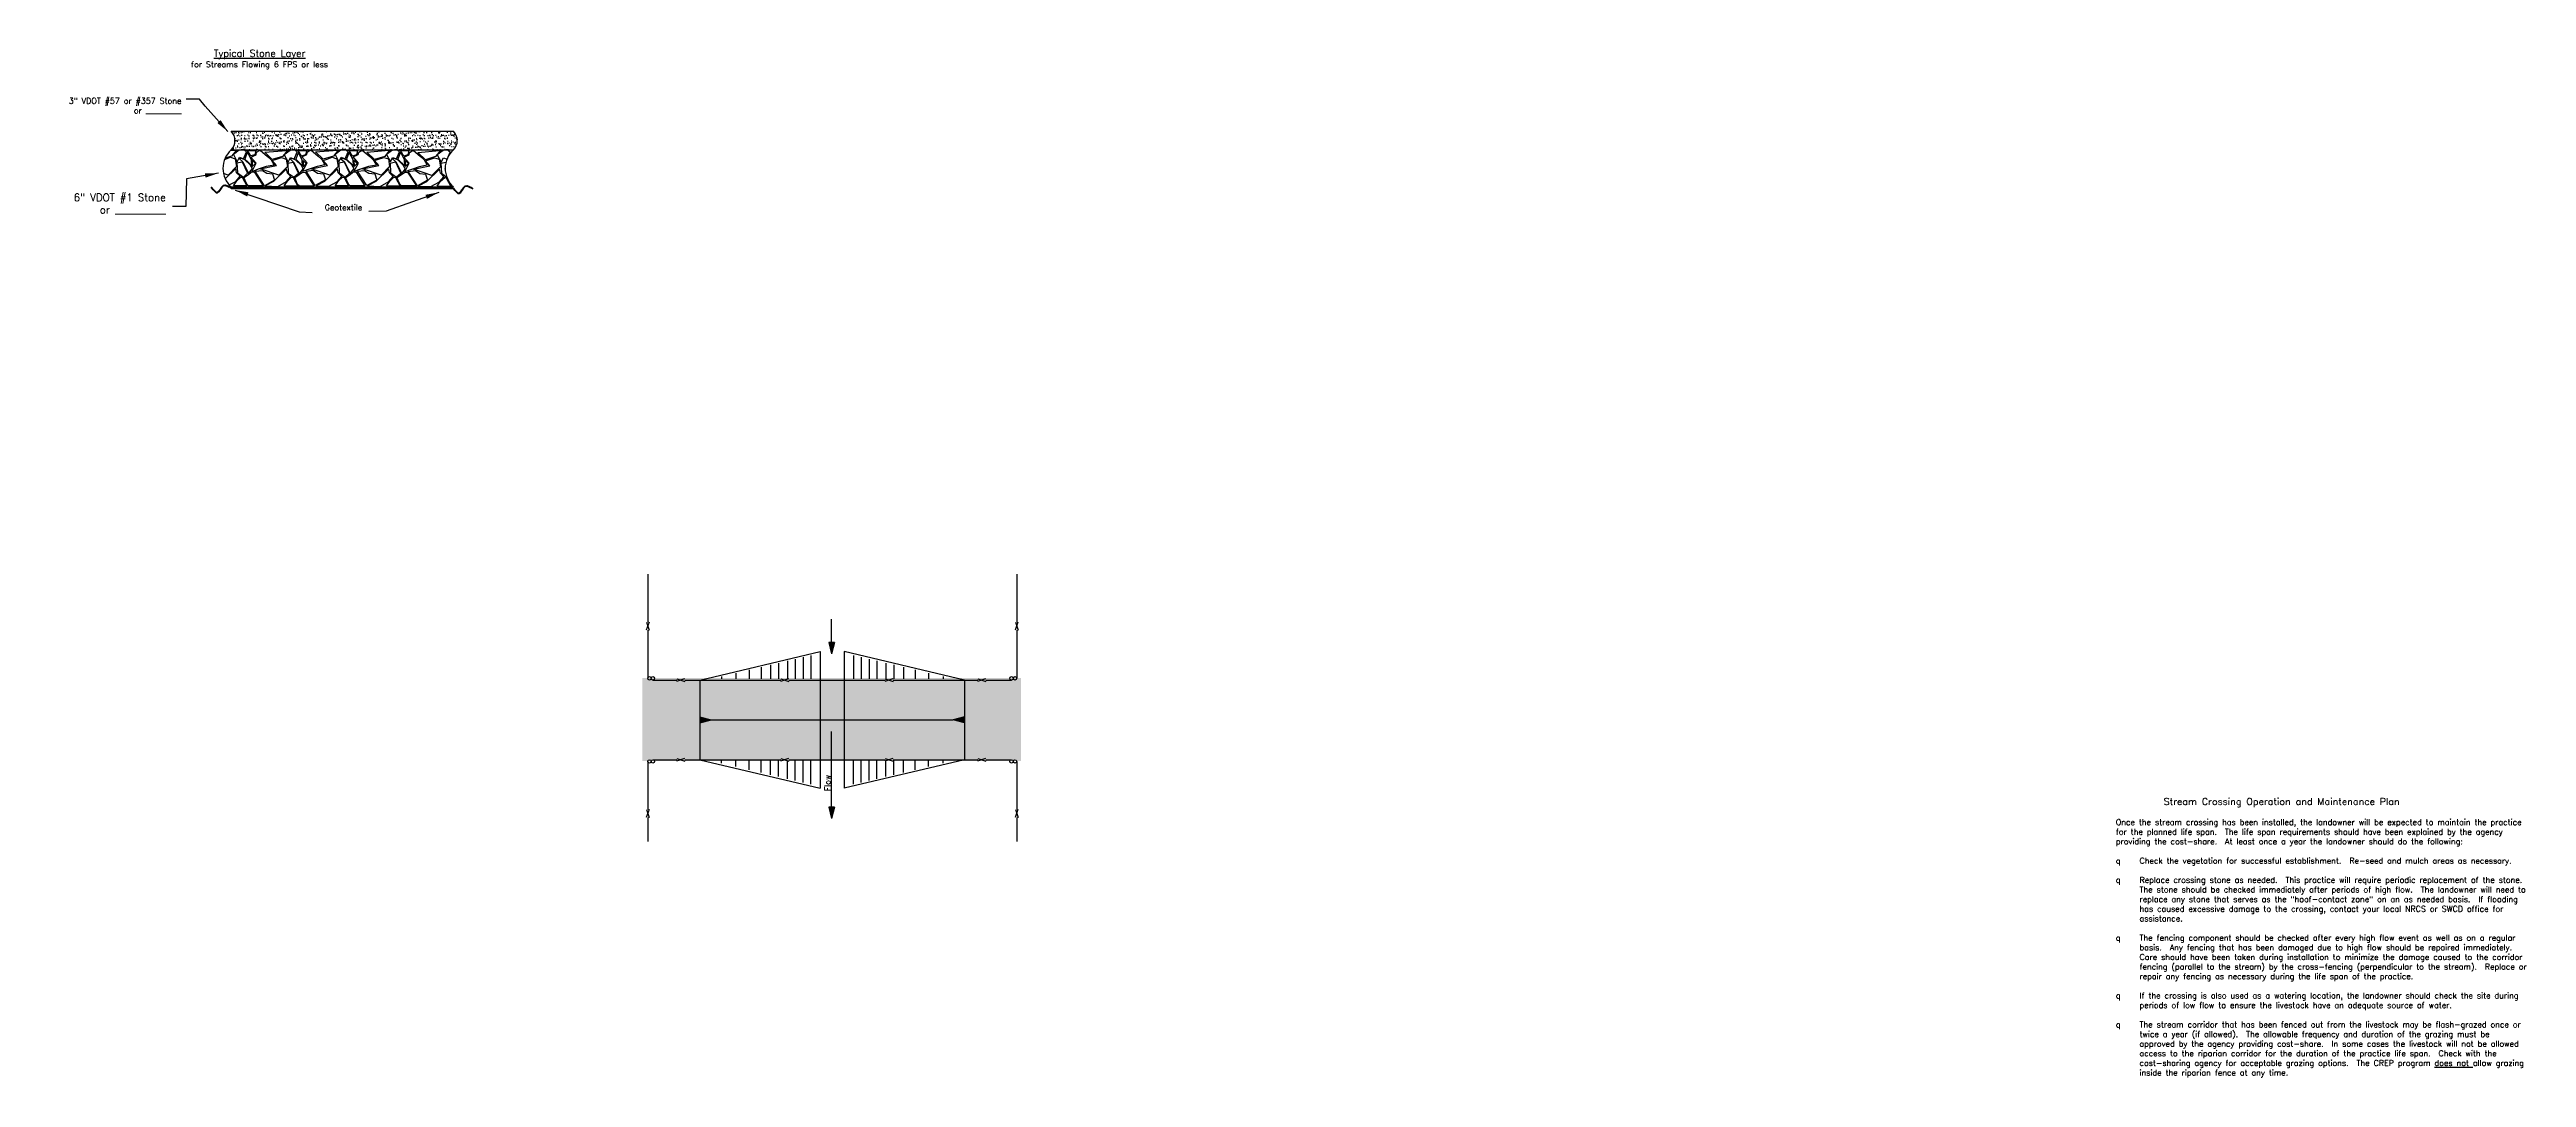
# Model space of a CAD drawing. Header units: feet. Extents: x -34.1 to 34.5, y 2.8 to 19.
# Drawn here: x 1.12 to 34.54, y 5.16 to 19.03 of the extents above; entities that cross this region are included whole.
import ezdxf

# ---------------------------------------------------------------- set-up
doc = ezdxf.new("R2010")
doc.units = ezdxf.units.FT
doc.header["$MEASUREMENT"] = 0
for name, color, linetype in [('Gravel Hatch', 7, 'Continuous'), ('Stone Detail', 7, 'Continuous'), ('TEXT', 7, 'Continuous')]:
    doc.layers.add(name, color=color, linetype=linetype)
doc.styles.add('Notes_Dimensions', font='romans.shx', dxfattribs={"height": 0.09})
doc.styles.get("Standard").update_dxf_attribs({"font": 'romans.shx'})
doc.dimstyles.get("Standard").update_dxf_attribs({"dimtxt": 0.18, "dimasz": 0.18, "dimexe": 0.18, "dimexo": 0.0625, "dimgap": 0.09, "dimtad": 0, "dimtih": 1, "dimtoh": 1, "dimdec": 4, "dimzin": 0, "dimdsep": 46, "dimtxsty": 'Notes_Dimensions', "dimcen": 0.09, "dimclrd": 256, "dimclre": 256, "dimclrt": 256, "dimadec": 0, "dimazin": 0, "dimtfac": 1, "dimtdec": 4, "dimtofl": 0, "dimtmove": 0, "dimatfit": 3, "dimfxl": 0, "dimtolj": 1, "dimtzin": 0, "dimlwd": -1, "dimlwe": -1, "dimarcsym": 0})

msp = doc.modelspace()

# ---------------------------------------------------------------- hatches: boundary and pattern name
for points in [[(11.709, 11.026), (11.632, 11.026), (11.67, 10.871)], [(9.893, 10.021), (9.893, 9.943), (10.048, 9.982)], [(13.464, 9.943), (13.464, 10.021), (13.309, 9.982)], [(11.709, 8.805), (11.632, 8.805), (11.67, 8.65)]]:
    msp.add_hatch(color=256).paths.add_polyline_path(points)
at = {"layer": 'Gravel Hatch'}
h = msp.add_hatch(dxfattribs=at)
h.set_pattern_fill('AR-SAND', color=256, scale=0.05, style=0)
h.paths.add_polyline_path([(14.225, 10.545), (9.116, 10.545), (9.116, 9.427), (14.225, 9.427)])
at = {"layer": 'Stone Detail'}
h = msp.add_hatch(dxfattribs=at)
h.set_pattern_fill('AR-SAND', color=256, scale=0.04, style=0)
h.set_pattern_definition([(37.5, (3.5674, 17.174684), (-0.0025197, 0.077073), [0, -0.0608, 0, -0.068, 0, -0.065]), (7.5, (3.5674, 17.17468), (0.070791, 0.112886), [0, -0.0328, 0, -0.0548, 0, -0.021]), (327.5, (3.5182, 17.174684), (0.1245657, 0.0002264), [0, -0.02, 0, -0.072, 0, -0.094]), (317.5, (3.5182, 17.17468), (0.120245, 0.035107), [0, -0.01, 0, -0.0472, 0, -0.054])])
edge = h.paths.add_edge_path()
edge.add_line((3.567, 17.925), (6.567, 17.925))
edge.add_arc((6.437, 17.8), 0.181, -43.7065, 43.7065, ccw=False)
edge.add_line((6.567, 17.675), (3.567, 17.675))
edge.add_arc((3.437, 17.8), 0.181, 316.2935, 403.7065)

# ---------------------------------------------------------------- linework, layer by layer
for p, q in [((9.188, 11.947), (9.188, 11.299)), ((14.169, 11.947), (14.169, 11.299)), ((9.206, 11.299), (9.169, 11.191)), ((9.171, 11.299), (9.207, 11.191)), ((9.188, 11.191), (9.188, 10.543)), ((11.67, 11.026), (11.67, 11.343)), ((14.186, 11.299), (14.15, 11.191)), ((14.151, 11.299), (14.188, 11.191)), ((14.169, 11.191), (14.169, 10.543)), ((9.893, 10.519), (11.518, 10.906)), ((10.845, 10.723), (10.845, 10.536)), ((10.953, 10.748), (10.953, 10.536)), ((11.075, 10.777), (11.075, 10.536)), ((11.178, 10.802), (11.178, 10.536)), ((11.286, 10.827), (11.286, 10.536)), ((11.39, 10.852), (11.39, 10.536)), ((11.518, 10.906), (11.518, 10.519)), ((11.709, 11.026), (11.632, 11.026)), ((11.632, 11.026), (11.67, 10.871)), ((11.67, 11.026), (11.67, 11.026)), ((11.709, 11.026), (11.67, 10.871)), ((11.839, 10.906), (11.839, 10.519)), ((13.464, 10.519), (11.839, 10.906)), ((11.967, 10.852), (11.967, 10.536)), ((12.071, 10.827), (12.071, 10.536)), ((12.179, 10.802), (12.179, 10.536)), ((12.282, 10.777), (12.282, 10.536)), ((12.404, 10.748), (12.404, 10.536)), ((12.512, 10.723), (12.512, 10.536)), ((9.258, 10.519), (9.582, 10.519)), ((9.583, 10.502), (9.69, 10.538)), ((9.583, 10.537), (9.69, 10.5)), ((9.691, 10.519), (10.339, 10.519)), ((9.893, 10.519), (9.893, 9.444)), ((10.183, 10.565), (10.183, 10.536)), ((10.339, 10.519), (10.987, 10.519)), ((10.38, 10.612), (10.38, 10.536)), ((10.559, 10.655), (10.559, 10.536)), ((10.718, 10.692), (10.718, 10.536)), ((10.987, 10.502), (11.095, 10.538)), ((10.987, 10.537), (11.095, 10.5)), ((11.095, 10.519), (11.744, 10.519)), ((11.518, 10.519), (11.518, 9.444)), ((11.744, 10.519), (12.392, 10.519)), ((11.839, 10.519), (11.839, 9.444)), ((12.392, 10.502), (12.5, 10.538)), ((12.392, 10.537), (12.5, 10.5)), ((12.5, 10.519), (13.148, 10.519)), ((12.639, 10.692), (12.639, 10.536)), ((12.798, 10.655), (12.798, 10.536)), ((12.977, 10.612), (12.977, 10.536)), ((13.148, 10.519), (13.643, 10.519)), ((13.174, 10.565), (13.174, 10.536)), ((13.464, 10.519), (13.464, 9.444)), ((13.643, 10.502), (13.751, 10.538)), ((13.643, 10.537), (13.751, 10.5)), ((13.751, 10.519), (14.099, 10.519)), ((9.893, 10.021), (10.048, 9.982)), ((9.893, 10.021), (9.893, 9.943)), ((9.893, 9.943), (10.048, 9.982)), ((9.893, 9.982), (9.893, 9.982)), ((10.048, 9.982), (13.309, 9.982)), ((11.67, 8.805), (11.67, 9.825)), ((13.464, 10.021), (13.309, 9.982)), ((13.464, 9.943), (13.309, 9.982)), ((13.464, 10.021), (13.464, 9.943)), ((13.464, 9.982), (13.464, 9.982)), ((9.188, 9.421), (9.188, 8.773)), ((9.258, 9.444), (9.582, 9.444)), ((9.583, 9.427), (9.69, 9.463)), ((9.583, 9.462), (9.69, 9.425)), ((9.691, 9.444), (10.339, 9.444)), ((9.893, 9.444), (11.518, 9.058)), ((10.183, 9.399), (10.183, 9.428)), ((10.339, 9.444), (10.987, 9.444)), ((10.38, 9.352), (10.38, 9.428)), ((10.559, 9.309), (10.559, 9.428)), ((10.718, 9.271), (10.718, 9.428)), ((10.845, 9.241), (10.845, 9.428)), ((10.953, 9.216), (10.953, 9.428)), ((10.987, 9.427), (11.095, 9.463)), ((10.987, 9.462), (11.095, 9.425)), ((11.075, 9.187), (11.075, 9.428)), ((11.095, 9.444), (11.744, 9.444)), ((11.178, 9.162), (11.178, 9.428)), ((11.286, 9.136), (11.286, 9.428)), ((11.39, 9.112), (11.39, 9.428)), ((11.518, 9.444), (11.518, 9.058)), ((11.744, 9.444), (12.392, 9.444)), ((11.839, 9.444), (11.839, 9.058)), ((13.464, 9.444), (11.839, 9.058)), ((11.967, 9.112), (11.967, 9.428)), ((12.071, 9.136), (12.071, 9.428)), ((12.179, 9.162), (12.179, 9.428)), ((12.282, 9.187), (12.282, 9.428)), ((12.392, 9.427), (12.5, 9.463)), ((12.392, 9.462), (12.5, 9.425)), ((12.404, 9.216), (12.404, 9.428)), ((12.5, 9.444), (13.148, 9.444)), ((12.512, 9.241), (12.512, 9.428)), ((12.639, 9.271), (12.639, 9.428)), ((12.798, 9.309), (12.798, 9.428)), ((12.977, 9.352), (12.977, 9.428)), ((13.148, 9.444), (13.643, 9.444)), ((13.174, 9.399), (13.174, 9.428)), ((13.643, 9.427), (13.751, 9.463)), ((13.643, 9.462), (13.751, 9.425)), ((13.751, 9.444), (14.099, 9.444)), ((14.169, 9.421), (14.169, 8.773)), ((9.206, 8.773), (9.169, 8.665)), ((9.171, 8.773), (9.207, 8.665)), ((11.632, 8.805), (11.67, 8.65)), ((11.709, 8.805), (11.632, 8.805)), ((11.709, 8.805), (11.67, 8.65)), ((11.67, 8.805), (11.67, 8.805)), ((14.186, 8.773), (14.15, 8.665)), ((14.151, 8.773), (14.188, 8.665)), ((9.188, 8.665), (9.188, 8.341)), ((14.169, 8.665), (14.169, 8.341))]:
    msp.add_line(p, q)
for centre in [(9.212, 10.543), (9.258, 10.543), (14.099, 10.543), (14.145, 10.543), (9.212, 9.421), (9.258, 9.421), (14.099, 9.421), (14.145, 9.421)]:
    msp.add_circle(centre, 0.0233)
for p, q in [((3.567, 17.925), (6.567, 17.925)), ((3.573, 17.589), (3.485, 17.562)), ((3.557, 17.665), (3.628, 17.671)), ((3.567, 17.675), (6.567, 17.675)), ((3.638, 17.671), (3.573, 17.589)), ((3.676, 17.671), (3.597, 17.613)), ((3.597, 17.613), (3.648, 17.513)), ((3.648, 17.513), (3.679, 17.575)), ((3.731, 17.681), (3.676, 17.671)), ((3.679, 17.575), (3.731, 17.554)), ((3.772, 17.65), (3.731, 17.681)), ((3.731, 17.554), (3.772, 17.65)), ((4.019, 17.643), (4.314, 17.667)), ((4.122, 17.544), (4.019, 17.643)), ((4.259, 17.585), (4.122, 17.544)), ((4.325, 17.667), (4.259, 17.585)), ((4.362, 17.667), (4.283, 17.609)), ((4.283, 17.609), (4.335, 17.51)), ((4.335, 17.51), (4.366, 17.571)), ((4.417, 17.678), (4.362, 17.667)), ((4.366, 17.571), (4.417, 17.551)), ((4.459, 17.647), (4.417, 17.678)), ((4.417, 17.551), (4.459, 17.647)), ((4.705, 17.646), (5.001, 17.67)), ((4.808, 17.547), (4.705, 17.646)), ((4.946, 17.588), (4.808, 17.547)), ((5.011, 17.67), (4.946, 17.588)), ((5.049, 17.67), (4.97, 17.612)), ((4.97, 17.612), (5.021, 17.512)), ((5.021, 17.512), (5.052, 17.574)), ((5.104, 17.68), (5.049, 17.67)), ((5.052, 17.574), (5.104, 17.554)), ((5.145, 17.65), (5.104, 17.68)), ((5.104, 17.554), (5.145, 17.65)), ((5.399, 17.645), (5.695, 17.669)), ((5.502, 17.545), (5.399, 17.645)), ((5.64, 17.586), (5.502, 17.545)), ((5.705, 17.669), (5.64, 17.586)), ((5.743, 17.669), (5.664, 17.61)), ((5.664, 17.61), (5.715, 17.511)), ((5.695, 17.669), (5.705, 17.669)), ((5.715, 17.511), (5.746, 17.573)), ((5.798, 17.679), (5.743, 17.669)), ((5.746, 17.573), (5.798, 17.552)), ((5.839, 17.648), (5.798, 17.679)), ((5.798, 17.552), (5.839, 17.648)), ((6.084, 17.641), (6.38, 17.665)), ((6.188, 17.542), (6.084, 17.641)), ((6.325, 17.583), (6.188, 17.542)), ((6.39, 17.665), (6.325, 17.583)), ((6.428, 17.665), (6.349, 17.607)), ((6.349, 17.607), (6.401, 17.507)), ((6.38, 17.665), (6.39, 17.665)), ((6.401, 17.507), (6.432, 17.569)), ((6.483, 17.675), (6.428, 17.665)), ((6.432, 17.569), (6.483, 17.549)), ((6.524, 17.645), (6.483, 17.675)), ((6.483, 17.549), (6.524, 17.645)), ((3.567, 17.175), (6.567, 17.175))]:
    msp.add_line(p, q, dxfattribs=at)
at = {"layer": 'Stone Detail', "lineweight": 50}
msp.add_line((3.567, 17.157), (6.567, 17.157), dxfattribs=at)
at = {"layer": 'Stone Detail'}
for points in [[(3.459, 17.473), (3.459, 17.472), (3.459, 17.472)], [(3.479, 17.547), (3.49, 17.551), (3.559, 17.575), (3.621, 17.554), (3.638, 17.452), (3.525, 17.335), (3.462, 17.356)], [(3.541, 17.201), (3.628, 17.249), (3.686, 17.318), (3.638, 17.366), (3.628, 17.421), (3.487, 17.283)], [(3.645, 17.5), (3.717, 17.513)], [(3.645, 17.5), (3.652, 17.366), (3.731, 17.308)], [(3.717, 17.513), (3.789, 17.359), (3.731, 17.308)], [(4.332, 17.496), (4.404, 17.51)], [(4.332, 17.496), (4.338, 17.362), (4.417, 17.304)], [(4.404, 17.51), (4.476, 17.355), (4.417, 17.304)], [(5.018, 17.499), (5.09, 17.512)], [(5.018, 17.499), (5.025, 17.365), (5.104, 17.307)], [(5.09, 17.512), (5.162, 17.358), (5.104, 17.307)], [(5.712, 17.497), (5.784, 17.511)], [(5.712, 17.497), (5.719, 17.363), (5.798, 17.305)], [(5.784, 17.511), (5.856, 17.357), (5.798, 17.305)], [(6.397, 17.494), (6.469, 17.507)], [(6.397, 17.494), (6.404, 17.36), (6.483, 17.302)]]:
    msp.add_lwpolyline(points, dxfattribs=at)
for points in [[(3.853, 17.422), (3.827, 17.468), (3.753, 17.538), (3.704, 17.559), (3.675, 17.556), (3.723, 17.513), (3.801, 17.357)], [(3.782, 17.637), (3.751, 17.551), (3.844, 17.462), (3.841, 17.541), (3.793, 17.633)], [(3.786, 17.668), (3.899, 17.668), (3.885, 17.609), (3.83, 17.592)], [(3.957, 17.671), (4.057, 17.585), (4.105, 17.541), (4.146, 17.469), (4.039, 17.448), (3.933, 17.414), (3.844, 17.379), (3.905, 17.496), (3.833, 17.578), (3.902, 17.609), (3.909, 17.643)], [(3.85, 17.535), (3.852, 17.45), (3.894, 17.492)], [(4.125, 17.349), (4.153, 17.266), (4.015, 17.191), (3.892, 17.386), (3.988, 17.397), (4.046, 17.359)], [(4.122, 17.53), (4.177, 17.547), (4.246, 17.571), (4.308, 17.551), (4.325, 17.448), (4.211, 17.331), (3.96, 17.417), (4.18, 17.462)], [(4.314, 17.417), (4.139, 17.246), (4.026, 17.187), (4.198, 17.181), (4.314, 17.246), (4.373, 17.314), (4.325, 17.362)], [(4.54, 17.418), (4.514, 17.464), (4.44, 17.535), (4.39, 17.556), (4.362, 17.552), (4.41, 17.51), (4.487, 17.353)], [(4.469, 17.633), (4.438, 17.547), (4.531, 17.458), (4.527, 17.537), (4.479, 17.63)], [(4.472, 17.664), (4.586, 17.664), (4.572, 17.606), (4.517, 17.589)], [(4.643, 17.674), (4.743, 17.588), (4.791, 17.543), (4.832, 17.471), (4.726, 17.451), (4.619, 17.416), (4.53, 17.382), (4.592, 17.499), (4.52, 17.581), (4.588, 17.612), (4.595, 17.646)], [(4.537, 17.531), (4.538, 17.447), (4.581, 17.489)], [(4.812, 17.351), (4.839, 17.269), (4.702, 17.194), (4.578, 17.389), (4.674, 17.399), (4.733, 17.362)], [(4.808, 17.533), (4.863, 17.55), (4.932, 17.574), (4.994, 17.554), (5.011, 17.451), (4.898, 17.334), (4.647, 17.42), (4.867, 17.464)], [(5.001, 17.42), (4.825, 17.248), (4.712, 17.19), (4.884, 17.183), (5.001, 17.248), (5.059, 17.317), (5.011, 17.365)], [(5.226, 17.421), (5.2, 17.467), (5.126, 17.537), (5.077, 17.558), (5.048, 17.555), (5.096, 17.513), (5.174, 17.356)], [(5.155, 17.636), (5.124, 17.55), (5.217, 17.461), (5.214, 17.54), (5.166, 17.632)], [(5.159, 17.667), (5.272, 17.667), (5.258, 17.608), (5.203, 17.591)], [(5.337, 17.672), (5.437, 17.586), (5.485, 17.542), (5.526, 17.47), (5.42, 17.449), (5.313, 17.415), (5.224, 17.381), (5.286, 17.497), (5.214, 17.579), (5.282, 17.61), (5.289, 17.645)], [(5.223, 17.534), (5.225, 17.449), (5.267, 17.492)], [(5.506, 17.35), (5.533, 17.267), (5.396, 17.192), (5.272, 17.387), (5.368, 17.398), (5.427, 17.36)], [(5.502, 17.531), (5.557, 17.549), (5.626, 17.573), (5.688, 17.552), (5.705, 17.449), (5.592, 17.333), (5.341, 17.418), (5.561, 17.463)], [(5.695, 17.418), (5.519, 17.247), (5.406, 17.189), (5.578, 17.182), (5.695, 17.247), (5.753, 17.315), (5.705, 17.363)], [(5.92, 17.42), (5.894, 17.465), (5.82, 17.536), (5.771, 17.557), (5.742, 17.553), (5.79, 17.511), (5.868, 17.355)], [(5.849, 17.634), (5.818, 17.549), (5.911, 17.459), (5.908, 17.538), (5.86, 17.631)], [(5.853, 17.665), (5.966, 17.665), (5.952, 17.607), (5.897, 17.59)], [(6.023, 17.669), (6.122, 17.583), (6.17, 17.538), (6.212, 17.466), (6.105, 17.446), (5.999, 17.411), (5.909, 17.377), (5.971, 17.494), (5.899, 17.576), (5.968, 17.607), (5.975, 17.641)], [(5.917, 17.532), (5.919, 17.448), (5.961, 17.49)], [(6.191, 17.346), (6.218, 17.264), (6.081, 17.189), (5.957, 17.384), (6.054, 17.394), (6.112, 17.357)], [(6.188, 17.528), (6.243, 17.545), (6.311, 17.569), (6.373, 17.549), (6.39, 17.446), (6.277, 17.329), (6.026, 17.415), (6.246, 17.459)], [(6.38, 17.415), (6.205, 17.243), (6.091, 17.185), (6.263, 17.178), (6.38, 17.243), (6.438, 17.312), (6.39, 17.36)], [(3.696, 17.308), (3.717, 17.304), (3.779, 17.188), (3.597, 17.191), (3.641, 17.256)], [(3.737, 17.303), (3.799, 17.344), (3.838, 17.374), (3.878, 17.377), (4, 17.189), (3.799, 17.191), (3.776, 17.212)], [(4.383, 17.304), (4.404, 17.301), (4.466, 17.184), (4.283, 17.187), (4.328, 17.253)], [(4.424, 17.3), (4.485, 17.34), (4.524, 17.37), (4.565, 17.374), (4.686, 17.186), (4.485, 17.187), (4.463, 17.208)], [(5.069, 17.307), (5.09, 17.303), (5.152, 17.187), (4.97, 17.19), (5.014, 17.255)], [(5.11, 17.303), (5.172, 17.343), (5.211, 17.373), (5.251, 17.376), (5.373, 17.188), (5.172, 17.19), (5.149, 17.211)], [(5.763, 17.305), (5.784, 17.302), (5.846, 17.185), (5.664, 17.189), (5.708, 17.254)], [(5.804, 17.301), (5.866, 17.341), (5.905, 17.371), (5.945, 17.375), (6.067, 17.187), (5.866, 17.188), (5.843, 17.21)], [(6.449, 17.302), (6.469, 17.298), (6.531, 17.182), (6.349, 17.185), (6.394, 17.25)]]:
    msp.add_lwpolyline(points, close=True, dxfattribs=at)
for centre, radius, start, end in [((3.437, 17.8), 0.181, 316.2935, 43.7065), ((6.437, 17.8), 0.181, 316.2935, 43.7065), ((3.79, 17.425), 0.335, 131.6693, 228.3307), ((6.79, 17.425), 0.335, 131.6693, 228.3307)]:
    msp.add_arc(centre, radius, start, end, dxfattribs=at)
at = {"layer": 'Stone Detail', "lineweight": 50}
for points in [[(3.303, 17.167), (3.382, 17.098), (3.464, 17.194), (3.567, 17.157)], [(6.567, 17.157), (6.645, 17.089), (6.727, 17.184), (6.83, 17.147)]]:
    msp.add_spline(points, degree=3, dxfattribs=at)
at = {"layer": 'Stone Detail'}
for p in [(6.617, 17.816), (6.455, 17.42), (3.303, 17.167), (3.382, 17.098), (3.464, 17.194), (3.567, 17.157)]:
    msp.add_point(p, dxfattribs=at)

# ---------------------------------------------------------------- texts
at = {"insert": (29.003, 8.927), "char_height": 0.2, "width": 6.0081, "attachment_point": 1}
msp.add_mtext('{\\H0.47x;          Stream Crossing Operation and Maintenance Plan\\P\\H0.8298x;\\POnce the stream crossing has been installed, the landowner will be expected to maintain the practice for the planned life span.  The life span requirements should have been explained by the agency providing the cost-share.  At least once a year the landowner should do the following:\\P\\P\\pi-0.32,l0.32,t0.32;q^ICheck the vegetation for successful establishment.  Re-seed and mulch areas as necessary.\\P\\pi0,l0,tz;\\P\\pi-0.32,l0.32,t0.32;q^IReplace crossing stone as needed.  This practice will require periodic replacement of the stone.  The stone should be checked immediately after periods of high flow.  The landowner will need to replace any stone that serves as the "hoof-contact zone" on an as needed basis.  If flooding has caused excessive damage to the crossing, contact your local NRCS or SWCD office for assistance.\\P\\pi0,l0,tz;\\P\\pi-0.32,l0.32,t0.32;q^IThe fencing component should be checked after every high flow event as well as on a regular basis.  Any fencing that has been damaged due to high flow should be repaired immediately.  Care should have been taken during installation to minimize the damage caused to the corridor fencing (parallel to the stream) by the cross-fencing (perpendicular to the stream).  Replace or repair any fencing as necessary during the life span of the practice.\\P\\pi0,l0,tz;\\P\\pi-0.32,l0.32,t0.32;q^IIf the crossing is also used as a watering location, the landowner should check the site during periods of low flow to ensure the livestock have an adequate source of water.\\P\\pi0,l0,tz;\\P\\pi-0.32,l0.32,t0.32;q^IThe stream corridor that has been fenced out from the livestock may be flash-grazed once or twice a year (if allowed).  The allowable frequency and duration of the grazing must be approved by the agency providing cost-share.  In some cases the livestock will not be allowed access to the riparian corridor for the duration of the practice life span.  Check with the cost-sharing agency for acceptable grazing options.  The CREP program \\Ldoes not\\l allow grazing inside the riparian fence at any time.\\H1.282x;}', dxfattribs=at)
at = {"layer": 'Stone Detail', "insert": (3.95, 19.024), "char_height": 0.12, "width": 3.224, "attachment_point": 2}
msp.add_mtext('{\\H0.7833x;\\LTypical Stone Layer\\H1.596x;\\P\\H0.52x;\\lfor Streams Flowing 6 FPS or less}', dxfattribs=at)
at = {"layer": 'Stone Detail'}
for s, insert, char_height, attachment_point in [('3" VDOT #57 or #357 Stone\\Por _________', (2.896, 18.159), 0.078, 9), ('6" VDOT #1 Stone \\Por __________\\P{\\Ftxt.shx|c1;\\H1.8x; }', (2.685, 16.822), 0.1, 6), ('{\\H0.78x;Geotextile }', (5.335, 16.898), 0.1, 6)]:
    msp.add_mtext(s, dxfattribs=dict(at, insert=insert, char_height=char_height, attachment_point=attachment_point))
at = {"layer": 'TEXT', "insert": (11.576, 9.131), "char_height": 0.078, "width": 0.27203, "attachment_point": 2, "rotation": 90}
msp.add_mtext('Flow', dxfattribs=at)

# ---------------------------------------------------------------- leaders
at = {"layer": 'Stone Detail', "annotation_type": 0, "has_hookline": 1, "hookline_direction": 1}
for points, text_width in [([(3.522, 17.922), (3.217, 18.266), (3.139, 18.358), (2.959, 18.358)], 1.753), ([(3.394, 17.36), (2.964, 17.285), (2.955, 16.912), (2.775, 16.912)], 1.41)]:
    msp.add_leader(points, dimstyle='Standard', override={"dimgap": 0.09, "dimtad": 0}, dxfattribs=dict(at, text_width=text_width))
at = {"layer": 'Stone Detail'}
for points in [[(3.621, 17.132), (4.485, 16.836), (4.662, 16.83)], [(6.369, 17.101), (5.658, 16.846), (5.425, 16.843)]]:
    msp.add_leader(points, dimstyle='Standard', override={"dimgap": 0.09, "dimtad": 0}, dxfattribs=at)

doc.saveas('drawing.dxf')
